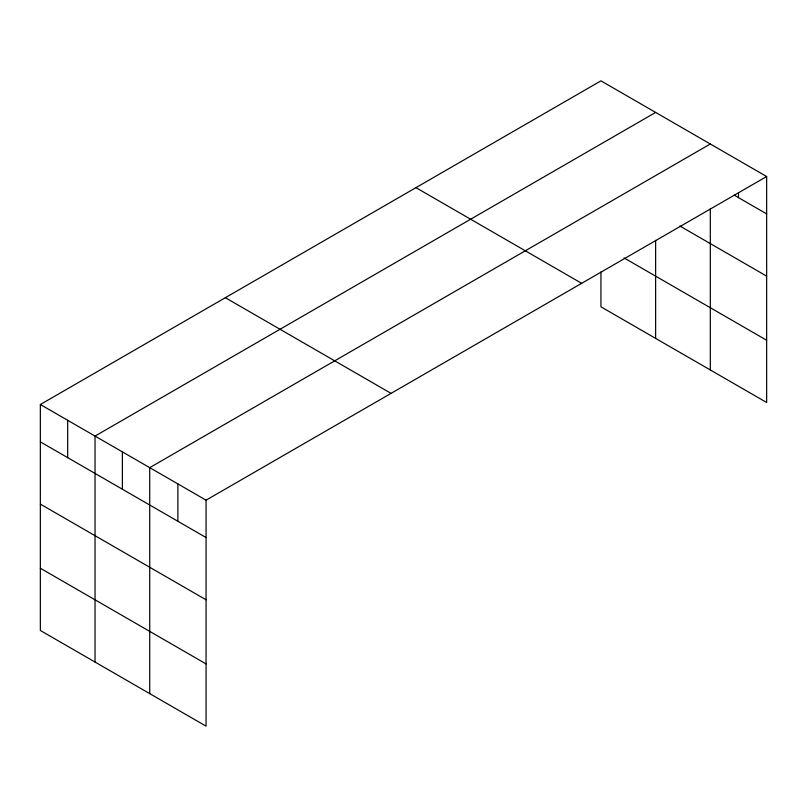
<?xml version="1.0" encoding="UTF-8"?>
<svg xmlns="http://www.w3.org/2000/svg" width="807" height="807" viewBox="0 0 807 807"><rect width="100%" height="100%" fill="white"/><g stroke="black" fill="none" stroke-linecap="round" stroke-linejoin="round"><path stroke-width="1.21" d="M766.65 176.521L206.057 500.179L206.057 726.149L40.35 630.479L40.35 404.509L600.943 80.851L766.65 176.521L766.65 402.491L600.943 306.821L600.943 271.969M655.627 112.425L95.034 436.083L95.034 662.053M710.311 143.989L149.719 467.646L149.719 693.617M734.148 195.112L766.65 213.885M679.817 225.99L766.65 276.125M624.083 257.937L766.65 340.251M415.948 187.658L581.655 283.328M225.345 297.702L391.052 393.372M40.35 404.509L206.057 500.179M40.35 441.863L206.057 537.533M40.35 504.113L206.057 599.783M40.35 568.239L206.057 663.909M738.476 192.631L738.476 197.614M710.311 208.741L710.311 369.969M655.627 240.385L655.627 338.395M177.883 483.918L177.883 521.272M122.371 451.859L122.371 489.224M67.687 420.296L67.687 457.65"/></g></svg>
